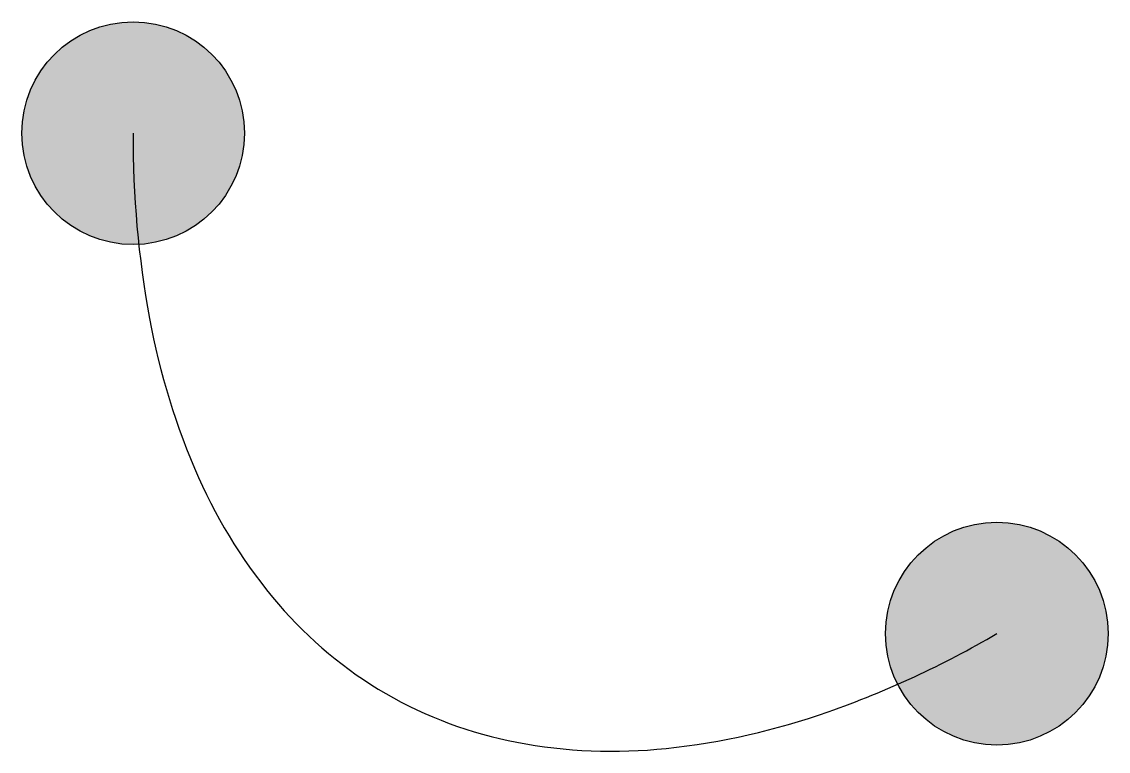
# Model space of a CAD drawing. Header units: millimetres. Extents: x -10094.56 to -10094.316, y -28.493 to -28.329.
import ezdxf

# ---------------------------------------------------------------- set-up
doc = ezdxf.new("R2010")
doc.units = ezdxf.units.MM
doc.layers.add('Tub_iso_conexões', color=2, linetype='Continuous')

msp = doc.modelspace()

# ---------------------------------------------------------------- hatches: boundary and pattern name
at = {"layer": 'Tub_iso_conexões'}
h = msp.add_hatch(color=1, dxfattribs=at)
edge = h.paths.add_edge_path()
edge.add_arc((-10094.53501, -28.35402), 0.025, 0, 360)
h = msp.add_hatch(color=1, dxfattribs=at)
edge = h.paths.add_edge_path()
edge.add_arc((-10094.34104, -28.46633), 0.025, 0, 360)

# ---------------------------------------------------------------- linework, layer by layer
at = {"layer": 'Tub_iso_conexões', "color": 3}
msp.add_lwpolyline([(-10094.53501, -28.35402, 0.047249), (-10094.53131, -28.39561, 0.058984), (-10094.52029, -28.43131, 0.072715), (-10094.50238, -28.45973, 0.083117), (-10094.47826, -28.47979, 0.083162), (-10094.44886, -28.49072, 0.072815), (-10094.41531, -28.49209, 0.059083), (-10094.37891, -28.48386, 0.047324), (-10094.34104, -28.46633)], format="xyb", dxfattribs=at)
at = {"layer": 'Tub_iso_conexões'}
for centre in [(-10094.53501, -28.35402), (-10094.34104, -28.46633)]:
    msp.add_circle(centre, 0.025, dxfattribs=at)

doc.saveas('drawing.dxf')
